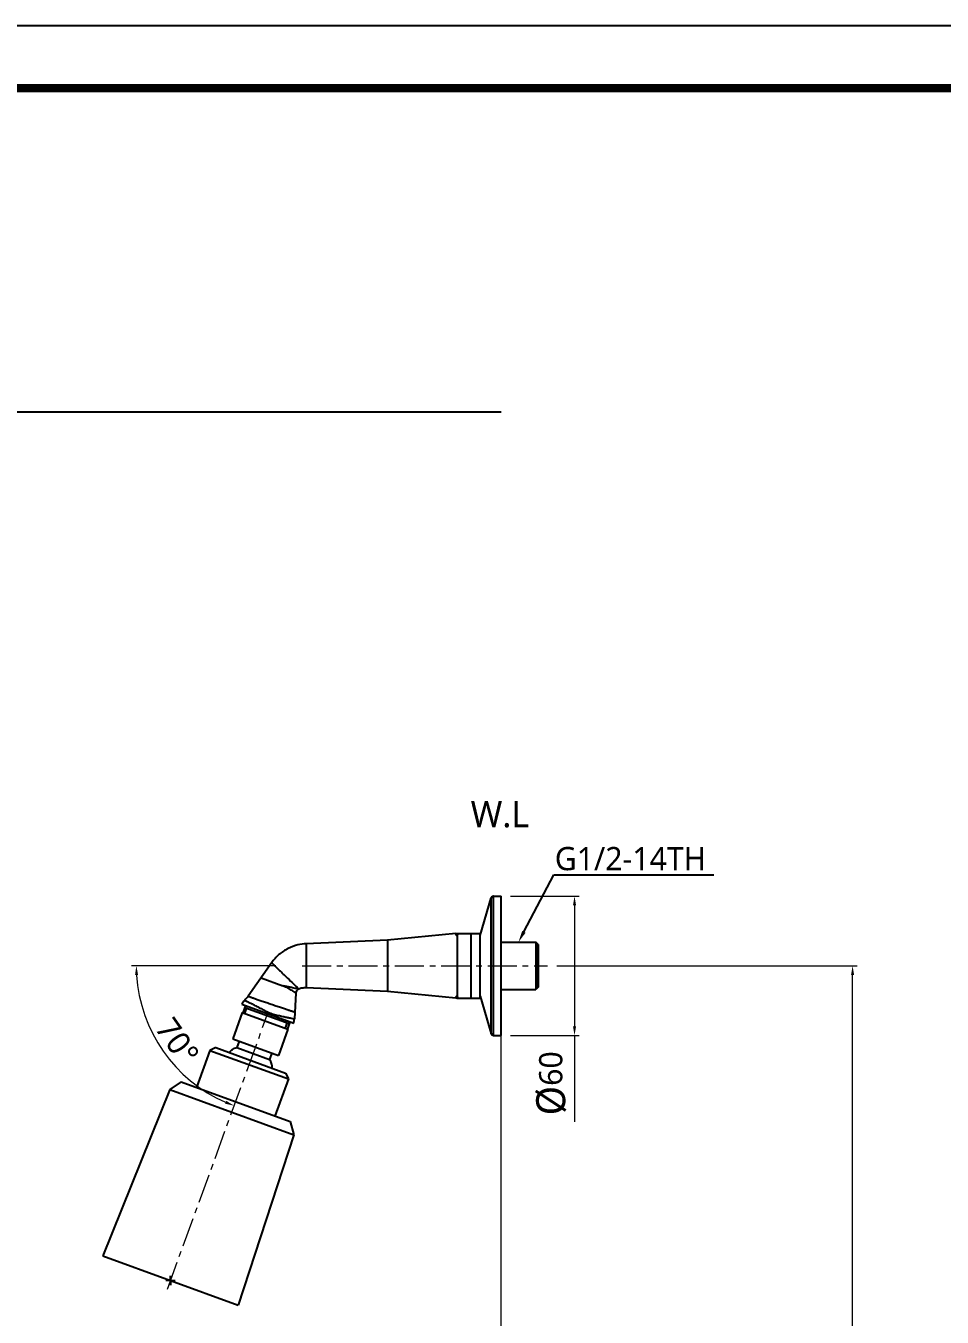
# Model space of a CAD drawing. Extents: x 0 to 1580, y 0 to 1158.
# Drawn here: x 790 to 1185, y 601 to 1158 of the extents above; entities that cross this region are included whole.
import ezdxf
from ezdxf import colors
from ezdxf.entities.mleader import LeaderData, LeaderLine
from ezdxf.math import Vec2, Vec3

# ---------------------------------------------------------------- set-up
doc = ezdxf.new("R2010")
doc.units = 0
doc.header["$LTSCALE"] = 10
doc.header["$MEASUREMENT"] = 0
doc.header["$PDMODE"] = 3
doc.header["$PDSIZE"] = -10
doc.linetypes.add('CENTER', pattern=[2, 1.25, -0.25, 0.25, -0.25])
doc.layers.get('0').update_dxf_attribs({"linetype": 'CONTINUOUS'})
doc.layers.get('DEFPOINTS').update_dxf_attribs({"linetype": 'CONTINUOUS'})
doc.layers.add('DEF_LAYER_ASSEM_MEMBER', color=7, linetype='CONTINUOUS')
doc.layers.add('치수선', color=7, linetype='CONTINUOUS', lineweight=20)
doc.styles.add('Daelim Dimension', font='')
doc.styles.get('Daelim Dimension').set_extended_font_data('NanumGothic')
doc.dimstyles.new('DEFAULT', dxfattribs={"dimscale": 2, "dimtxt": 2, "dimasz": 2, "dimexe": 0, "dimexo": 2, "dimgap": 1, "dimtad": 1, "dimdec": 1, "dimzin": 9, "dimdsep": 46, "dimtxsty": 'Daelim Dimension', "dimcen": 0.5, "dimclrd": 252, "dimclre": 252, "dimclrt": 3, "dimadec": 1, "dimazin": 0, "dimtfac": 1, "dimtdec": 1, "dimtix": 1, "dimtmove": 0, "dimatfit": 3, "dimfxl": 1, "dimtolj": 1, "dimtzin": 1, "dimlwd": 9, "dimlwe": 9, "dimarcsym": 0})

# ---------------------------------------------------------------- blocks, each defined once
blk = doc.blocks.new('*D8')
at = {"color": 5, "lineweight": 9, "ltscale": 0.5, "transparency": 16777216}
for p, q in [((1018.715816727457, 752.4875118663892), (1148.200502391962, 752.4875118663892)), ((1146.200502391962, 254.0611049951892), (1146.200502391962, 748.4875118663892)), ((1023.715816721158, 250.0611049951892), (1148.200502391962, 250.0611049951892))]:
    blk.add_line(p, q, dxfattribs=at)
at = {"color": 5, "ltscale": 0.5, "transparency": 16777216}
for points in [[(1145.533835725295, 748.4875118663892), (1146.867169058629, 748.4875118663892), (1146.200502391962, 752.4875118663892)], [(1145.533835725295, 254.0611049951892), (1146.867169058629, 254.0611049951892), (1146.200502391962, 250.0611049951892)]]:
    blk.add_solid(points, dxfattribs=at)
at = {"layer": 'DEFPOINTS', "color": 0, "ltscale": 0.5, "transparency": 16777216}
for p in [(1014.715816727457, 752.4875118663892), (1146.200502391962, 752.4875118663892), (1019.715816721158, 250.0611049951892)]:
    blk.add_point(p, dxfattribs=at)
at = {"color": 7, "ltscale": 0.5, "transparency": 16777216, "insert": (1137.347855753907, 501.2743084307894), "char_height": 10, "attachment_point": 5, "rotation": 90, "style": 'Daelim Dimension'}
blk.add_mtext('\\A1;(1000)', dxfattribs=at)
blk = doc.blocks.new('*D9')
at = {"color": 5, "lineweight": 9, "ltscale": 0.5, "transparency": 16777216}
blk.add_line((897.6349237492, 752.4875118663895), (835.4979862842595, 752.4875118663895), dxfattribs=at)
blk.add_arc((901.6349237491999, 752.4875118663894), 64.13693746494046, 183.5739199001286, 246.4260800998642, dxfattribs=at)
at = {"color": 5, "ltscale": 0.5, "transparency": 16777216}
for points in [[(836.9563769437726, 748.4686682806373), (838.2890618548536, 748.5102459856552), (837.4979862842595, 752.4875118663895)], [(876.2319555859705, 694.322177933525), (875.73708023908, 693.0840841693789), (879.6987992049638, 692.2185050107803)]]:
    blk.add_solid(points, dxfattribs=at)
at = {"layer": 'DEFPOINTS', "color": 0, "ltscale": 0.5, "transparency": 16777216}
for p in [(908.9371640800583, 752.4875118663892), (1014.715816727457, 752.4875118663892), (894.3771040268576, 732.5468160647894), (842.7433547229176, 727.0841686808102), (850.9039496691577, 613.1053061145893)]:
    blk.add_point(p, dxfattribs=at)
at = {"color": 7, "ltscale": 0.5, "transparency": 16777216, "insert": (855.1650736513128, 719.9489725283779), "char_height": 10, "attachment_point": 5, "rotation": 304.9999999999965, "style": 'Daelim Dimension'}
blk.add_mtext('\\A1;70°', dxfattribs=at)
blk = doc.blocks.new('*D10')
at = {"color": 5, "lineweight": 9, "ltscale": 0.5, "transparency": 16777216}
for p, q in [((998.7158167211583, 782.4874662554892), (1028.361191714916, 782.4874662554892)), ((1026.361191714916, 778.4874662554892), (1026.361191714916, 726.4874662554892)), ((998.7158167211583, 722.4874662554892), (1028.361191714916, 722.4874662554892)), ((1026.361191714916, 722.4874662554892), (1026.361191714916, 685.2385392168626))]:
    blk.add_line(p, q, dxfattribs=at)
at = {"color": 5, "ltscale": 0.5, "transparency": 16777216}
for points in [[(1025.694525048249, 778.4874662554892), (1027.027858381583, 778.4874662554892), (1026.361191714916, 782.4874662554892)], [(1025.694525048249, 726.4874662554892), (1027.027858381583, 726.4874662554892), (1026.361191714916, 722.4874662554892)]]:
    blk.add_solid(points, dxfattribs=at)
at = {"layer": 'DEFPOINTS', "color": 0, "ltscale": 0.5, "transparency": 16777216}
for p in [(994.7158167211583, 782.4874662554892), (994.7158167211583, 722.4874662554892), (1026.361191714916, 722.4874662554892)]:
    blk.add_point(p, dxfattribs=at)
at = {"color": 7, "ltscale": 0.5, "transparency": 16777216, "insert": (1016.376570827934, 701.863002736176), "char_height": 10, "attachment_point": 5, "rotation": 90, "style": 'Daelim Dimension'}
blk.add_mtext('\\A1;{\\H1.25x;\\C256;Ø}60', dxfattribs=at)

msp = doc.modelspace()

# ---------------------------------------------------------------- linework, layer by layer
at = {"ltscale": 0.5}
msp.add_line((254.7943992439682, 991.2302423024737), (994.7158167211583, 991.2302423024737), dxfattribs=at)
msp.add_lwpolyline([(0, 0), (1579.76000213623, 0), (1579.76000213623, 1157.519989013672), (0, 1157.519989013672)], close=True, dxfattribs=at)
at = {"color": 5, "linetype": 'ByBlock', "lineweight": 200, "const_width": 3.64}
msp.add_lwpolyline([(25.40280532836914, 49.56396484375), (1554.202808380127, 49.56396484375), (1554.202808380127, 1130.643981933594), (25.40280532836914, 1130.643981933594)], close=True, dxfattribs=at)
at = {"layer": 'DEF_LAYER_ASSEM_MEMBER', "color": 7, "linetype": 'Continuous'}
for p, q in [((985.7564511502578, 765.6256689250893), (990.5046891640577, 781.7696781722893)), ((991.4640546706578, 782.4875118663892), (994.7158167211583, 782.4875118663892)), ((994.7158167211583, 722.4875574771893), (994.7158167211583, 782.4874662554892)), ((945.7158167211583, 763.4875118663892), (910.7158167211583, 761.9875118663892)), ((975.2292198507585, 766.4388521792891), (945.7158167211583, 763.4875118663892)), ((945.7158167211583, 763.4875118663892), (945.7158167211583, 754.3976494851893)), ((975.6327745044582, 766.4875118663892), (985.7158167211583, 766.4875118663892)), ((975.7158114289577, 765.2750576064893), (975.7158119047581, 739.6949360684891)), ((981.7158167261578, 766.4875118663892), (981.7158167647576, 752.4875118576892)), ((985.7158167211583, 738.4875118663892), (985.7158167211583, 766.4875118663892)), ((994.7158167211583, 762.6875118663893), (1009.715816721158, 762.6875118663893)), ((1009.715816721158, 762.6875118663893), (1009.715816721158, 742.2875118663892)), ((1010.715816721158, 761.6875118663893), (1009.715816721158, 762.6875118663893)), ((1010.615816721158, 743.1875118663893), (1010.615816721158, 761.7875118663892)), ((1010.715816721158, 761.6870981961893), (1010.715816721158, 743.2879255364892)), ((895.8511266975584, 753.8680317094893), (885.7158167211583, 739.4816662001892)), ((945.7158167211583, 752.4875118663892), (945.7158167211583, 741.4875118663892)), ((981.7158167647576, 752.4875118576892), (981.7158167550579, 738.4875118663892)), ((891.2435617919582, 747.3279147328892), (900.6722973554579, 743.8961356629891)), ((906.2167651009577, 740.6935631927893), (905.6283780022577, 729.6441413088892)), ((945.7158167211583, 741.4875118663892), (910.7158167211583, 742.9875118663892)), ((975.2292198507585, 738.5361715533893), (945.7158167211583, 741.4875118663892)), ((994.7158167211583, 742.2875118663892), (1009.715816721158, 742.2875118663892)), ((1010.715816721158, 743.2875118663892), (1009.715816721158, 742.2875118663892)), ((883.0051137984574, 735.9357559402893), (905.3563179458579, 727.8005829305894)), ((884.551153422457, 735.3730435361892), (883.4241587215574, 732.2766510435893)), ((975.6327832892584, 738.4875118663892), (985.7158167211583, 738.4875118663892)), ((985.7564511502578, 739.3493548076892), (990.5046891640577, 723.2053455604891)), ((883.1422509352578, 732.3792570865892), (879.0380092153573, 721.1029456371894)), ((883.142694271557, 732.3790957253893), (902.8753526355576, 725.1969954379892)), ((903.3788627431577, 727.4561399914892), (884.2091332790578, 734.4333509153892)), ((902.8757959717577, 725.1968340767892), (898.7715542518581, 713.9205226272893)), ((903.7208828864577, 728.3958326122893), (902.5938881855582, 725.2994401197893)), ((879.0384525516583, 721.1027842759893), (898.7711109156571, 713.9206839884891)), ((881.8570870777576, 720.0768852071892), (880.8310266477574, 717.2578073447892)), ((991.4640546706578, 722.4875118663892), (994.7158167211583, 722.4875118663892)), ((869.2175572575579, 716.0500086353893), (863.4032148210572, 700.0752340819893)), ((871.7809827857582, 717.2453535902891), (869.2175572575579, 716.0500086353893)), ((869.2175572575579, 716.0500086353893), (903.0464916058572, 703.7372834756893)), ((871.7809827857582, 717.2453535902891), (901.8511466509572, 706.3007090038893)), ((880.8310266477574, 717.2578073447892), (894.9264159595577, 712.1275051949892)), ((895.9524763895579, 714.9465830572892), (894.9264159595577, 712.1275051949892)), ((856.8253664754575, 702.4693750852891), (851.8845456270574, 699.1278967710891)), ((856.8253664754575, 702.4693750852891), (903.8099975147579, 685.3683679189892)), ((903.0464916058572, 703.7372834756893), (897.2321491692583, 687.7625089222893)), ((901.8511466509572, 706.3007090038893), (903.0464916058572, 703.7372834756893)), ((851.8845456270574, 699.1278967710891), (823.141558998057, 627.4667010407893)), ((851.8845456270574, 699.1278967710891), (905.4470250118575, 679.6327486014893)), ((903.8099975147579, 685.3683679189892), (905.4470250118575, 679.6327486014893)), ((905.4470250118575, 679.6327486014893), (881.4025014868575, 606.2614521545893)), ((823.1420681582576, 627.4665157216891), (881.4019923266578, 606.2616374737893))]:
    msp.add_line(p, q, dxfattribs=at)
at = {"layer": 'DEF_LAYER_ASSEM_MEMBER', "color": 9, "linetype": 'Continuous'}
for p, q in [((990.5046891636575, 723.2053455618893), (990.5046891636575, 781.7696781708892)), ((991.4640546705577, 722.4875118663892), (991.4640546705577, 782.4875118663892)), ((985.7564511508581, 739.3493548055892), (985.7564511508581, 765.6256689270892)), ((910.7158167211583, 761.9875118663892), (910.7158167211583, 742.9875118663892)), ((945.7158167211583, 754.3976494851893), (945.7158167211583, 752.4875118663892)), ((903.3339317174577, 743.3193894319893), (903.2862624362579, 743.3290905229892)), ((907.4861422348577, 742.4500915712892), (907.4631899317574, 742.4556578942893)), ((894.1895479096574, 732.0315120423893), (894.1360170419575, 731.8844384791892)), ((894.2148141761572, 732.1983447866892), (894.1895479094583, 732.0315120418893)), ((894.2648877988577, 732.5306401400892), (894.2148141761572, 732.1983447866892))]:
    msp.add_line(p, q, dxfattribs=at)
at = {"layer": 'DEF_LAYER_ASSEM_MEMBER', "color": 1, "linetype": 'CENTER', "lineweight": 5}
for p, q in [((908.9371640800582, 752.4875118663892), (1014.715816727457, 752.4875118663892)), ((850.9039496691576, 613.1053061145892), (894.3771040268575, 732.5468160647893))]:
    msp.add_line(p, q, dxfattribs=at)
at = {"layer": 'DEF_LAYER_ASSEM_MEMBER', "color": 2, "linetype": 'Continuous'}
for p, q in [((884.269882080258, 731.9688329145893), (885.0548566377574, 734.1255327863892)), ((901.7481648268576, 725.6072582487893), (902.5331393844572, 727.7639581204892))]:
    msp.add_line(p, q, dxfattribs=at)
at = {"layer": 'DEF_LAYER_ASSEM_MEMBER', "color": 1, "linetype": 'CENTER'}
for q in [(852.2720302424577, 618.8641087370893), (850.2719981030577, 616.8640765976893), (852.2720302424577, 614.8640444583893), (854.2720623818577, 616.8640765976893)]:
    msp.add_line((852.2720302424577, 616.8640765976893), q, dxfattribs=at)
at = {"layer": 'DEF_LAYER_ASSEM_MEMBER', "color": 7, "linetype": 'Continuous'}
for centre, radius, start, end in [((991.4640546709579, 781.4875118663892), 1, 90, 163.6104607448034), ((974.2341826735574, 776.3892265026891), 10.0000005911, 275.710591682996, 278.0396973849828), ((908.2139347988577, 740.5872139488893), 1.9999999811, 111.3396890522934, 176.9518798242007), ((910.4234490975578, 734.9315699062893), 8.0719229203, 110.7723695616026, 111.3394003886929), ((910.3679520101578, 735.0856206539893), 7.9082040574, 100.320230976598, 110.7922605579849), ((910.3778787946576, 735.0449982805892), 7.9499480047, 93.9115150564953, 100.338167231486), ((910.3745224235572, 735.1333990192893), 7.8615246876, 87.51182228458268, 93.93106016530398), ((891.6792363212571, 730.9058009721894), 10.02700596, 137.9948414653068, 149.8913881791006), ((869.3623392248574, 750.9932940689891), 19.998845027, 318.0166458932997, 324.8573132111057), ((974.234182725957, 728.5857992061892), 9.9999998571, 81.96025149051381, 84.28940748950387), ((895.6425247388579, 730.1759329179893), 10.0000031547, 346.2589050965036, 356.9516224483993), ((991.4640546709579, 723.4875118663892), 1, 196.3895392551958, 270)]:
    msp.add_arc(centre, radius, start, end, dxfattribs=at)
at = {"layer": 'DEF_LAYER_ASSEM_MEMBER', "color": 9, "linetype": 'Continuous'}
for centre, radius, start, end in [((888.7735260828576, 713.4046560950892), 19.3982745344, 73.62509370539941, 73.78746345711356), ((889.1360858116577, 714.6388443359892), 18.1119347028, 73.45122541940444, 73.62480736441724), ((902.9851075360584, 752.3032268354891), 21.610123019, 246.2012859086954, 246.5018221374905)]:
    msp.add_arc(centre, radius, start, end, dxfattribs=at)
for points, start_tangent, end_tangent in [([(975.7158113745572, 765.2751150569893), (975.4311572559582, 765.7633039156892), (975.3473596879576, 765.9647461010893), (975.2924494928575, 766.1328398407891), (975.2590338746577, 766.2656654155892), (975.2481072462579, 766.3182765673891), (975.240136494458, 766.3614841356891), (975.2346909756579, 766.3952164628893), (975.2313420932578, 766.4194025671893), (975.2296612504579, 766.4339714665891), (975.2292198507585, 766.4388521792891)], (-0.5770367927701613, 0.8167181519897339), (0.9392344174279588, 0.3432764325128701)), ([(895.8511266975584, 753.8680317094893), (895.8553748112572, 753.8561607040892), (895.8746060603571, 753.8301178241893), (895.9085899696574, 753.7901195599893), (895.9570960639576, 753.7363824019892), (896.0198963713574, 753.6691309055893), (896.0967729344575, 753.5886218866892), (896.2918930112573, 753.3888908061892), (896.5403919831579, 753.1394977721893), (896.8388428252574, 752.8435096471894), (897.1835239352577, 752.5042175202893), (897.5708981156577, 752.1250511347894), (898.4579148078574, 751.2619939597892), (899.4631873588578, 750.2873770092892), (900.5491959825576, 749.2363039148893), (901.6758957623579, 748.1462785851893)], (-0.5759330848012707, -0.8174968390344347), (0.7187216904585283, -0.6952978726160721)), ([(901.6758957623579, 748.1462785851893), (902.6574981334579, 747.1967217891893), (905.3431084379572, 744.6019717016893)], (0.7187216904566235, -0.695297872618041), (0.7200069179488845, -0.6939668854532962)), ([(903.2862624362579, 743.3290905229892), (902.6659560779572, 743.4560586558894), (900.6722973554579, 743.8961356629891)], (-0.9799066668453681, 0.1994565723961001), (-0.9715562051475727, 0.2368090797229868)), ([(906.2167651009577, 740.6935631927893), (906.2102277325575, 740.6992191888894), (906.1906947035577, 740.7159969586892), (906.1583080365581, 740.7435575062891), (906.1132352576578, 740.7814451371894), (906.0556557685577, 740.8290163419892), (905.9857550638571, 740.8855613798892), (905.8097481216573, 741.0226373824894), (905.5866568270576, 741.1875185937893), (905.3183319902582, 741.3753214150893), (905.0071604032582, 741.5819011109893), (904.6556709813576, 741.8045490221893), (903.8408977791578, 742.2901602548893), (902.8919162894581, 742.8132865930893), (901.8287800176577, 743.3551187008893), (900.6722973554579, 743.8961356629891)], (-0.1411064905387195, 0.9899944233821958), (-0.9133328808515239, 0.4072137629740134)), ([(907.4631899317574, 742.4556578942893), (907.2966305986574, 742.5012587791894), (906.9738864765577, 742.5730467131891), (906.5448184109573, 742.6673764274892), (906.0276056783578, 742.7744055777894), (904.7927765421573, 743.0240133652892), (903.3339317174577, 743.3193894319893)], (-0.9667376580640277, 0.2557700148197193), (-0.9799213022487054, 0.1993846568801158)), ([(905.3431084379572, 744.6019717016893), (906.0850321831576, 743.8874728463893), (907.4487559731579, 742.5817527744894)], (0.7200069179435843, -0.6939668854587953), (0.7271016553288907, -0.6865298120387686)), ([(907.4487559731579, 742.5817527744894), (907.4966709901582, 742.5366899361893), (907.5314354808579, 742.5043903424894), (907.5528443053572, 742.4850318035892), (907.5606923239575, 742.4787921295892)], (0.7271016553660032, -0.6865298119994628), (0.9349950039535102, 0.3546608839186746)), ([(884.228328777157, 737.6158444033892), (884.2314233866582, 737.6146899449893), (884.2404054381577, 737.6108035496893), (884.2552717148574, 737.6041856660893), (884.276018999657, 737.5948367431893), (884.3351322259578, 737.5679433559892), (884.4176574689573, 737.5301042680892), (884.5234862976577, 737.4813017463894), (884.652448704258, 737.4215750334893), (884.8043383777576, 737.3509903013894), (884.9788494175573, 737.2695491187892), (885.3941034555573, 737.0739454383893), (885.8947507622579, 736.8353841782891), (886.4757478518577, 736.5537062105893), (887.1318315870576, 736.2300639762891), (887.8560229387576, 735.8645270450893), (888.6422374810572, 735.4604236576893), (890.3673154605576, 734.5436288534893), (892.2503938646578, 733.5251328670893), (894.2648877988577, 732.5306401399891)], (0.5777364058350338, 0.8162234040829858), (0.9150720728496969, -0.4032903439093965)), ([(885.7158167211583, 739.4816662001892), (885.7218846728574, 739.4702436610894), (885.7510008792578, 739.4514633094893), (885.8031589914581, 739.4253130503891), (885.8783526605575, 739.3917807887892), (886.0976417190577, 739.3025732020892), (886.4079194888582, 739.1840004092892), (886.807704952058, 739.0363950990891), (887.2941055034571, 738.8605759777893), (887.8636258390579, 738.6575926848891), (888.5117714477574, 738.4289325733894), (889.233421409057, 738.1763368813893), (890.0219483723577, 737.9021246732891), (891.7695806561578, 737.2995028811893), (893.6862901473578, 736.6453903973893), (895.6922307869572, 735.9674736524894)], (-0.5759330848682926, -0.8174968389872173), (0.9478077880600089, -0.3188422758869869)), ([(895.6922307869572, 735.9674736524894), (897.7013875961584, 735.2943205569893), (899.6271790673582, 734.6529407870892), (901.3883038537579, 734.0670193731892), (902.9144895216577, 733.5556702489891), (903.5710502516577, 733.3328084980892), (904.1490735113575, 733.1338244476892), (904.6439848516584, 732.9599854252892), (905.0523029514579, 732.8123792936892), (905.3711870816578, 732.6919671915894), (905.5992657517581, 732.5993828275894), (905.6789616865572, 732.5636921160892), (905.7357144118578, 732.5351269746893), (905.7695331279574, 732.5137180764893), (905.7804270357574, 732.4994960942893)], (0.9478077880595959, -0.3188422758882145), (-0.05317514843310218, -0.998585200966406)), ([(975.2292198507585, 738.5361715533893), (975.2296680479576, 738.5410316490893), (975.2313388249577, 738.5555400772892), (975.2346661241572, 738.5796258329892), (975.2400838875583, 738.6132179110894), (975.258928709758, 738.7086363034891), (975.2923215265582, 738.8409017825893), (975.347225176758, 739.0082830198892), (975.431009736958, 739.2088695409893), (975.715811855358, 739.6948840991893)], (-0.8327944033380593, 0.5535824073873788), (0.5793216228832941, 0.8150990475150037)), ([(892.7362050802576, 732.3939284205892), (894.1895479096574, 732.0315120423893)], (0.9782469371121832, -0.2074437996919458), (0.9602742968718823, -0.2790578340903765)), ([(894.3687214259571, 732.4851719695891), (894.2949347394579, 732.0005396087893)], (-0.1495844017747225, -0.9887489604271139), (-0.1514444519836646, -0.98846576974793)), ([(894.2949346691576, 732.0005394474892), (895.2671563753574, 731.6800150396894), (898.0114265489574, 730.4735650294892)], (0.95902578057599, -0.2833188172194239), (0.8946311393456972, -0.4468054660733463)), ([(894.368721358258, 732.4851717812892), (896.530413479657, 731.6968927422893), (898.6620717439582, 731.1376649875892), (900.6331277776571, 730.7002879488891), (902.3527954583578, 730.3358523547893), (903.7534870463578, 730.0405653435892), (904.7856720880573, 729.8214094076893), (905.1526632892583, 729.7437655036892), (905.4164539186577, 729.6882883767892), (905.575308223757, 729.6551582505892), (905.6283801146583, 729.6441809792893)], (0.9182556972825715, -0.3959879725548474), (-0.964596849967393, 0.263728870306197))]:
    msp.add_spline(points, degree=3, dxfattribs=dict(at, start_tangent=start_tangent, end_tangent=end_tangent))
at = {"layer": 'DEF_LAYER_ASSEM_MEMBER', "color": 7, "linetype": 'Continuous'}
for points, start_tangent, end_tangent in [([(976.0945872324573, 766.4875118663892), (975.8600247626582, 766.0413899480893), (975.7158114289577, 765.2750576064893)], (-0.5832454234476933, -0.8122959904045575), (0.001386511558256241, -0.9999990387923875)), ([(910.7158167211583, 761.9875118663892), (907.1615461948577, 761.4994894498891), (902.9667657838581, 759.9846403641893), (900.892542166458, 758.7794359913894), (898.9653639421576, 757.3127887698893), (895.8511266975584, 753.8680317094893)], (-0.999082895817792, -0.04281783838933591), (-0.5759330848729107, -0.8174968389839636)), ([(975.7158119047581, 739.6949360684891), (975.8599332488575, 738.9320762728892), (976.0946835360573, 738.4875118663892)], (-0.001339844557893616, -0.9999991024078775), (0.5833963373267512, -0.8121876098499233)), ([(877.6972875262582, 715.0919947679893), (878.2799207299577, 715.8951763195892), (879.012159087757, 716.5033598070893), (880.8310266477574, 717.2578073447892)], (0.4794362888769687, 0.877576688904098), (0.9717949227337985, 0.2358275389957893)), ([(895.9348419104572, 708.4540678262892), (896.0047941321573, 709.4438499950893), (895.8347998172576, 710.3804193197893), (894.9264159595577, 712.1275051949892)], (0.1968259172574675, 0.9804384520691529), (-0.5928510803223556, 0.8053121112715342))]:
    msp.add_spline(points, degree=3, dxfattribs=dict(at, start_tangent=start_tangent, end_tangent=end_tangent))
at = {"layer": '치수선'}
msp.add_line((994.7158167211584, 171.5359203638415), (994.7158167211583, 725.8994663639303), dxfattribs=at)

# ---------------------------------------------------------------- texts
at = {"layer": '치수선', "insert": (1006.840694650846, 823.4592839942322), "char_height": 11.25, "attachment_point": 3, "style": 'Daelim Dimension'}
msp.add_mtext_dynamic_manual_height_columns('W.L', width=17.41092732240713, gutter_width=12.5, heights=[0], dxfattribs=at)

# ---------------------------------------------------------------- dimensions: what is measured, and where the dimension line sits
at = {"color": 5, "ltscale": 0.5}
for base, p1, p2, text, picture, middle in [((1026.361191714916, 722.4874662554892), (994.7158167211583, 782.4874662554892), (994.7158167211583, 722.4874662554892), '{\\H1.25x;\\C256;Ø}<>', '*D10', (1026.361191714916, 701.863002736176)), ((1146.200502391962, 752.4875118663892), (1019.715816721158, 250.0611049951892), (1014.715816727457, 752.4875118663892), '(1000)', '*D8', (1146.200502391962, 501.2743084307894))]:
    dim = msp.add_linear_dim(base=base, p1=p1, p2=p2, angle=90, text=text, dimstyle='DEFAULT', override={"dimtxt": 5, "dimexe": 1, "dimdec": 0, "dimclrd": 5, "dimclre": 5, "dimclrt": 7}, dxfattribs=at)
    dim.commit()
    dim.dimension.update_dxf_attribs({"geometry": picture, "text_midpoint": middle, "dimtype": 160})
dim = msp.add_angular_dim_2l(base=(842.7433547229176, 727.0841686808102), line1=((850.9039496691576, 613.1053061145892), (894.3771040268575, 732.5468160647893)), line2=((908.9371640800582, 752.4875118663892), (1014.715816727457, 752.4875118663892)), dimstyle='DEFAULT', override={"dimtxt": 5, "dimexe": 1, "dimdec": 0, "dimclrd": 5, "dimclre": 5, "dimclrt": 7, "dimadec": 0}, dxfattribs=at)
dim.commit()
dim.dimension.update_dxf_attribs({"geometry": '*D9', "text_midpoint": (855.1650736513128, 719.948972528378)})

# ---------------------------------------------------------------- leaders
at = {"ltscale": 0.5}
ml = msp.add_multileader_mtext('Standard', dxfattribs=at)
ml.set_content('G1/2-14TH', color=256, style='Daelim Dimension')
ml.set_leader_properties(color=5)
ml.build(insert=Vec2(0, 0))
ml.multileader.update_dxf_attribs({"text_left_attachment_type": 6, "text_right_attachment_type": 6, "dogleg_length": 0.36, "arrow_head_size": 5})
ctx = ml.context
ctx.base_point, ctx.char_height, ctx.arrow_head_size, ctx.landing_gap_size, ctx.plane_origin = Vec3(1017.753854364591, 791.696168220098), 10, 5, 0.09, Vec3(1002.215816721158, 762.6875118663893)
ctx.left_attachment, ctx.right_attachment = 6, 6
notes = []
notes.append((ctx, [(0, (1, 1, 0), (1017.393854364591, 791.696168220098), (1, 0), 0.36, [(0, [(1002.215816721158, 762.6875118663893)], 0, [])])]))
ctx.mtext.insert, ctx.mtext.flow_direction = Vec3(1017.843854364591, 803.696168220098), 5
for ctx, leaders in notes:
    for number, flags, end, landing, length, lines in leaders:
        leader = LeaderData()
        leader.index, (leader.has_last_leader_line, leader.has_dogleg_vector, leader.attachment_direction) = number, flags
        leader.last_leader_point, leader.dogleg_vector, leader.dogleg_length = Vec3(end), Vec3(landing), length
        for number, points, colour, breaks in lines:
            line = LeaderLine()
            line.index, line.vertices, line.color, line.breaks = number, Vec3.list(points), colors.encode_raw_color(colour), breaks
            leader.lines.append(line)
        ctx.leaders.append(leader)

doc.saveas('drawing.dxf')
